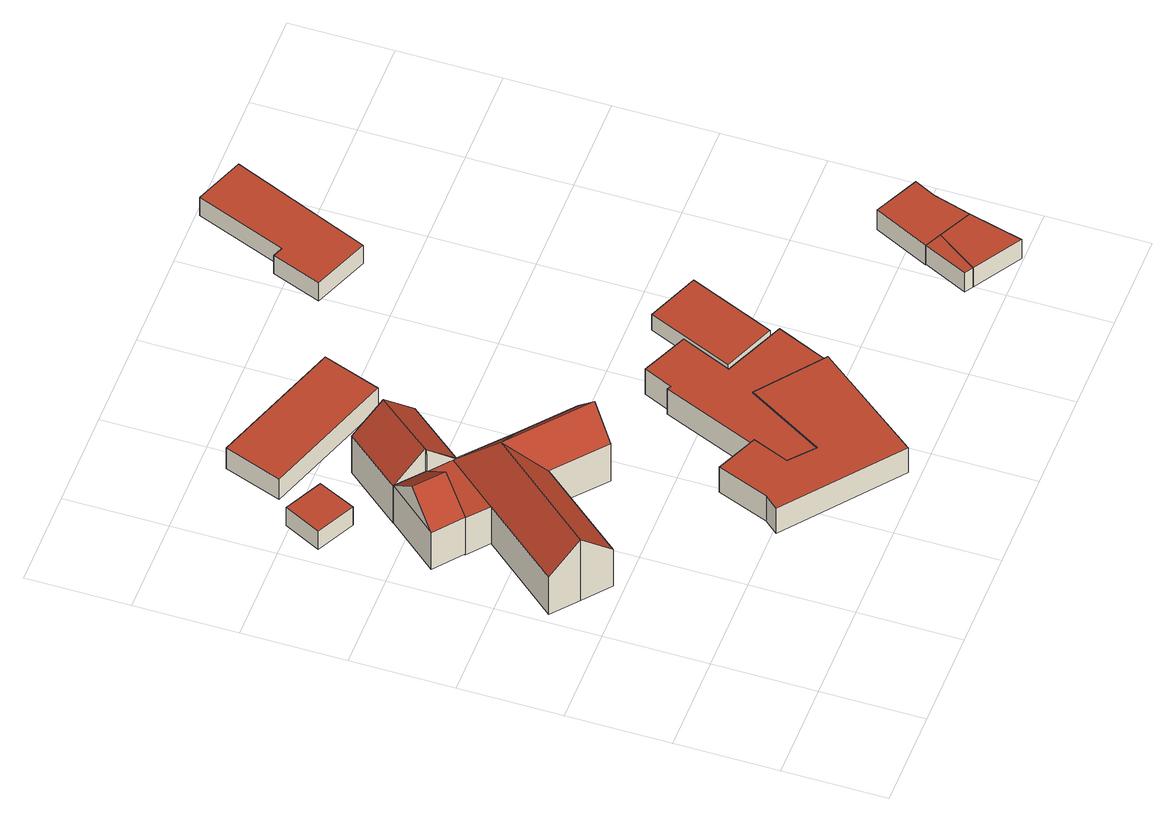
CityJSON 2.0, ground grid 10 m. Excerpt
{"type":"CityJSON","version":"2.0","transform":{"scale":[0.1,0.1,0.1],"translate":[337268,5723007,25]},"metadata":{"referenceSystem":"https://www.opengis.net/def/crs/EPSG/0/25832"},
"CityObjects":{
"building1":{"type":"Building","attributes":{"Geometrietyp2DReferenz":"3000","Gemeindeschluessel":"05170048","function":"31001_1010","roofType":"3100","measuredHeight":7.59},"address":[{"country":"Germany","locality":"Wesel","thoroughfareNumber":"49","thoroughfareName":"Willy-Brandt-Straße"}],"geometry":[{"type":"Solid","lod":"2","boundaries":[[[[0,1,2,3]],[[4,5,1,0]],[[6,7,5,4]],[[3,2,7,6]],[[0,8,4]],[[6,9,3]],[[3,9,8,0]],[[4,8,9,6]],[[1,5,7,2]]]],"semantics":{"surfaces":[{"type":"WallSurface"},{"type":"RoofSurface"},{"type":"GroundSurface"}],"values":[[0,0,0,0,0,0,1,1,2]]}}]},
"building2":{"type":"Building","attributes":{"Geometrietyp2DReferenz":"3000","Gemeindeschluessel":"05170048","function":"51009_1610","roofType":"1000","measuredHeight":2.3},"geometry":[{"type":"Solid","lod":"2","boundaries":[[[[10,11,12,13]],[[14,15,11,10]],[[16,17,15,14]],[[13,12,17,16]],[[14,10,13,16]],[[11,15,17,12]]]],"semantics":{"surfaces":[{"type":"WallSurface"},{"type":"RoofSurface"},{"type":"GroundSurface"}],"values":[[0,0,0,0,1,2]]}}]},
"building3":{"type":"Building","attributes":{"Gemeindeschluessel":"05170048","Geometrietyp2DReferenz":"3000","function":"31001_1010"},"address":[{"country":"Germany","locality":"Wesel","thoroughfareNumber":"49","thoroughfareName":"Willy-Brandt-Straße"}],"children":["building3-1","building3-2","building3-3","building3-4"]},
"building3-1":{"type":"BuildingPart","attributes":{"roofType":"5000","measuredHeight":7.63},"parents":["building3"],"geometry":[{"type":"MultiSurface","lod":"2","boundaries":[[[18,19,20,21]],[[22,23,19,18]],[[24,25,23,22]],[[26,27,28,29]],[[21,20,30,31]],[[18,21,31,26,32]],[[26,29,33,32]],[[33,24,22,18,32]],[[19,23,25,34,28,27,30,20]],[[33,34,25,24]],[[33,35,29,28,34]],[[31,30,27,26]]],"semantics":{"surfaces":[{"type":"WallSurface"},{"type":"RoofSurface"},{"type":"GroundSurface"},{"type":"ClosureSurface"}],"values":[0,0,0,0,0,1,1,1,2,3,3,3]}}]},
"building3-2":{"type":"BuildingPart","attributes":{"roofType":"1000","measuredHeight":4.66},"parents":["building3"],"geometry":[{"type":"Solid","lod":"2","boundaries":[[[[36,37,38,39]],[[39,38,25,24]],[[33,36,39,24]],[[37,34,25,38]],[[36,33,34,37]],[[24,25,34,33]]]],"semantics":{"surfaces":[{"type":"WallSurface"},{"type":"RoofSurface"},{"type":"GroundSurface"},{"type":"ClosureSurface"}],"values":[[0,0,1,2,3,3]]}}]},
"building3-3":{"type":"BuildingPart","attributes":{"roofType":"5000","measuredHeight":7.63},"parents":["building3"],"geometry":[{"type":"Solid","lod":"2","boundaries":[[[[40,41,27,26]],[[42,43,41,40]],[[44,45,43,42]],[[31,30,45,44]],[[40,26,32,42]],[[26,31,32]],[[44,42,32,31]],[[27,41,43,45,30]],[[26,27,30,31]]]],"semantics":{"surfaces":[{"type":"WallSurface"},{"type":"RoofSurface"},{"type":"GroundSurface"},{"type":"ClosureSurface"}],"values":[[0,0,0,0,1,1,1,2,3]]}}]},
"building3-4":{"type":"BuildingPart","attributes":{"roofType":"3100","measuredHeight":7.66},"parents":["building3"],"geometry":[{"type":"MultiSurface","lod":"2","boundaries":[[[46,47,48,49]],[[50,51,47,46]],[[52,53,51,50]],[[54,55,53,52]],[[29,28,55,54]],[[49,48,37,56]],[[56,29,54,52,49]],[[50,46,49,52]],[[47,51,53,55,28,37,48]],[[56,36,33,35]],[[29,35,33,34,28]],[[37,34,33,36]]],"semantics":{"surfaces":[{"type":"WallSurface"},{"type":"RoofSurface"},{"type":"GroundSurface"},{"type":"ClosureSurface"}],"values":[0,0,0,0,0,0,1,1,2,0,3,3]}}]},
"building4":{"type":"Building","attributes":{"name":"Vereinsheim","Geometrietyp2DReferenz":"3000","Gemeindeschluessel":"05170048","function":"31001_3062","roofType":"1000","measuredHeight":3.26},"geometry":[{"type":"Solid","lod":"2","boundaries":[[[[57,58,59,60]],[[61,62,58,57]],[[63,64,62,61]],[[65,66,64,63]],[[67,68,66,65]],[[69,70,68,67]],[[71,72,70,69]],[[73,74,72,71]],[[75,76,74,73]],[[77,78,76,75]],[[60,59,78,77]],[[75,73,71,69,67,65,63,61,57,60,77]],[[58,62,64,66,68,70,72,74,76,78,59]]]],"semantics":{"surfaces":[{"type":"WallSurface"},{"type":"RoofSurface"},{"type":"GroundSurface"}],"values":[[0,0,0,0,0,0,0,0,0,0,0,1,2]]}}]},
"building5":{"type":"Building","attributes":{"Geometrietyp2DReferenz":"3000","Gemeindeschluessel":"05170048","function":"31001_2010","roofType":"1000","measuredHeight":2.56},"address":[{"country":"Germany","locality":"Wesel","thoroughfareNumber":"49","thoroughfareName":"Willy-Brandt-Straße"}],"geometry":[{"type":"Solid","lod":"2","boundaries":[[[[79,80,81,82]],[[83,84,80,79]],[[85,86,84,83]],[[82,81,86,85]],[[83,79,82,85]],[[80,84,86,81]]]],"semantics":{"surfaces":[{"type":"WallSurface"},{"type":"RoofSurface"},{"type":"GroundSurface"}],"values":[[0,0,0,0,1,2]]}}]},
"building6":{"type":"Building","attributes":{"Geometrietyp2DReferenz":"3000","Gemeindeschluessel":"05170048","function":"31001_3062","roofType":"1000","measuredHeight":3.25},"geometry":[{"type":"Solid","lod":"2","boundaries":[[[[87,88,89,90]],[[91,92,88,87]],[[93,94,92,91]],[[95,96,94,93]],[[97,98,96,95]],[[99,100,98,97]],[[101,102,100,99]],[[103,104,102,101]],[[105,106,104,103]],[[107,108,106,105]],[[109,110,108,107]],[[90,89,110,109]],[[107,105,103,101,99,97,95,93,91,87,90,109]],[[88,92,94,96,98,100,102,104,106,108,110,89]]]],"semantics":{"surfaces":[{"type":"WallSurface"},{"type":"RoofSurface"},{"type":"GroundSurface"}],"values":[[0,0,0,0,0,0,0,0,0,0,0,0,1,2]]}}]},
"building7":{"type":"Building","attributes":{"Geometrietyp2DReferenz":"3000","Gemeindeschluessel":"05170048","function":"31001_2463","roofType":"1000","measuredHeight":2.07},"geometry":[{"type":"Solid","lod":"2","boundaries":[[[[111,112,113,114]],[[115,116,112,111]],[[117,118,116,115]],[[114,113,118,117]],[[115,111,114,117]],[[112,116,118,113]]]],"semantics":{"surfaces":[{"type":"WallSurface"},{"type":"RoofSurface"},{"type":"GroundSurface"}],"values":[[0,0,0,0,1,2]]}}]},
"building8":{"type":"Building","attributes":{"Geometrietyp2DReferenz":"3000","Gemeindeschluessel":"05170048","function":"31001_2723","roofType":"1000","measuredHeight":2.38},"address":[{"country":"Germany","locality":"Wesel","thoroughfareNumber":"53","thoroughfareName":"Willy-Brandt-Straße"}],"geometry":[{"type":"Solid","lod":"2","boundaries":[[[[119,120,121,122]],[[123,124,120,119]],[[125,126,124,123]],[[122,121,126,125]],[[123,119,122,125]],[[120,124,126,121]]]],"semantics":{"surfaces":[{"type":"WallSurface"},{"type":"RoofSurface"},{"type":"GroundSurface"}],"values":[[0,0,0,0,1,2]]}}]},
"building9":{"type":"Building","attributes":{"Geometrietyp2DReferenz":"3000","Gemeindeschluessel":"05170048","function":"31001_2723","roofType":"1000","measuredHeight":2.37},"address":[{"country":"Germany","locality":"Wesel","thoroughfareNumber":"53","thoroughfareName":"Willy-Brandt-Straße"}],"geometry":[{"type":"Solid","lod":"2","boundaries":[[[[127,128,129,130]],[[125,126,128,127]],[[123,124,126,125]],[[130,129,124,123]],[[125,127,130,123]],[[128,126,124,129]]]],"semantics":{"surfaces":[{"type":"WallSurface"},{"type":"RoofSurface"},{"type":"GroundSurface"}],"values":[[0,0,0,0,1,2]]}}]},
"building10":{"type":"Building","attributes":{"Geometrietyp2DReferenz":"3000","Gemeindeschluessel":"05170048","function":"31001_2723","roofType":"1000","measuredHeight":2.29},"address":[{"country":"Germany","locality":"Wesel","thoroughfareNumber":"49","thoroughfareName":"Willy-Brandt-Straße"}],"geometry":[{"type":"Solid","lod":"2","boundaries":[[[[131,132,133,134]],[[135,136,132,131]],[[137,138,136,135]],[[139,140,138,137]],[[141,142,140,139]],[[134,133,142,141]],[[139,137,135,131,134,141]],[[132,136,138,140,142,133]]]],"semantics":{"surfaces":[{"type":"WallSurface"},{"type":"RoofSurface"},{"type":"GroundSurface"}],"values":[[0,0,0,0,0,0,1,2]]}}]},
"building11":{"type":"Building","attributes":{"Geometrietyp2DReferenz":"3000","Gemeindeschluessel":"05170048","function":"31001_2723","roofType":"1000","measuredHeight":2.47},"address":[{"country":"Germany","locality":"Wesel","thoroughfareNumber":"53","thoroughfareName":"Willy-Brandt-Straße"}],"geometry":[{"type":"Solid","lod":"2","boundaries":[[[[143,144,145,119]],[[146,147,144,143]],[[148,149,147,146]],[[130,150,149,148]],[[123,151,150,130]],[[119,145,151,123]],[[130,148,146,143,119,123]],[[144,147,149,150,151,145]]]],"semantics":{"surfaces":[{"type":"WallSurface"},{"type":"RoofSurface"},{"type":"GroundSurface"}],"values":[[0,0,0,0,0,0,1,2]]}}]}
},
"vertices":[
[89,393,55],[89,393,8],[63,415,8],[63,415,55],[48,343,55],[48,343,8],[21,365,55],[21,365,8],[68,368,84],[42,390,84],
[54,449,25],[54,449,2],[71,485,2],[71,485,25],[16,468,25],[16,468,2],[34,504,25],[34,504,2],
[30,230,84],[30,230,7],[55,209,7],[55,209,54],[5,251,54],[5,251,7],[68,326,54],[68,326,7],[159,334,54],[159,334,7],[113,374,7],[113,374,54],[125,293,7],[125,293,54],[117,334,84],[110,376,54],[110,376,7],[112,374,54],
[89,393,54],[89,393,7],[48,343,7],[48,343,54],
[207,294,54],[207,294,7],[190,273,84],[190,273,7],[173,252,54],[173,252,7],
[63,415,54],[63,415,7],[88,394,7],[88,394,84],[108,469,54],[108,469,7],[132,448,84],[132,448,7],[157,428,54],[157,428,7],[89,393,82],
[221,106,36],[221,106,4],[235,141,4],[235,141,36],[244,86,36],[244,86,4],[288,161,36],[288,161,4],[347,115,36],[347,115,4],[350,113,36],[350,113,4],[270,11,36],[270,11,4],[164,96,36],[164,96,4],[175,109,36],[175,109,4],[194,159,36],[194,159,4],[231,143,36],[231,143,4],
[213,530,27],[213,530,1],[82,576,1],[82,576,27],[193,474,27],[193,474,1],[62,520,27],[62,520,1],
[272,231,35],[272,231,3],[268,233,3],[268,233,35],[284,259,35],[284,259,3],[329,239,35],[329,239,3],[308,190,35],[308,190,3],[368,164,35],[368,164,3],[347,115,35],[347,115,3],[288,161,35],[288,161,3],[244,86,35],[244,86,3],[221,106,35],[221,106,3],[235,141,35],[235,141,3],[231,143,35],[231,143,3],
[407,257,25],[407,257,5],[356,278,5],[356,278,25],[372,174,25],[372,174,5],[321,195,25],[321,195,5],
[509,78,29],[509,78,5],[489,35,5],[489,35,29],[525,70,29],[525,70,5],[497,30,29],[497,30,5],
[543,1,29],[543,1,5],[557,54,5],[557,54,29],
[408,678,24],[408,678,1],[359,697,1],[359,697,24],[352,543,24],[352,543,1],[297,565,24],[297,565,1],[315,613,24],[315,613,1],[325,609,24],[325,609,1],
[535,132,29],[535,132,4],[509,78,4],[578,111,29],[578,111,4],[568,91,29],[568,91,4],[557,54,4],[525,70,4]
]}
